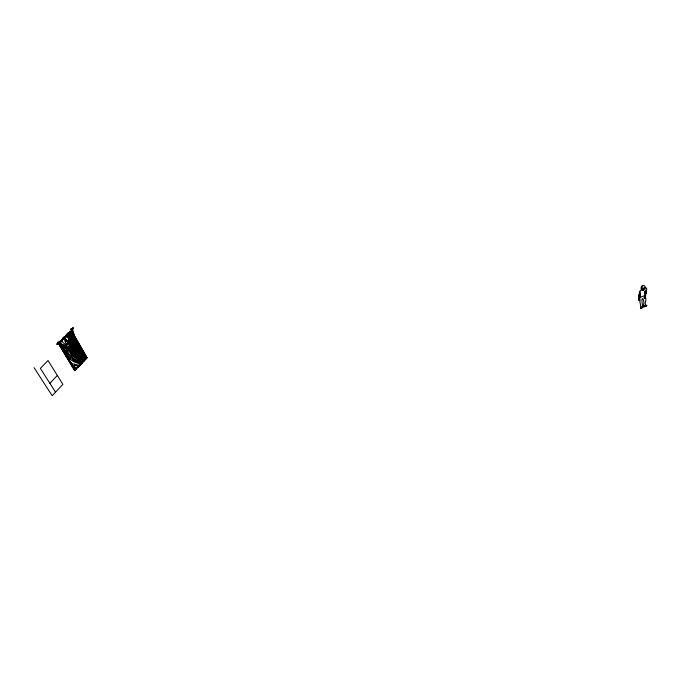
<?xml version="1.0" encoding="UTF-8"?>
<svg xmlns="http://www.w3.org/2000/svg" width="681" height="681" viewBox="0 0 681 681"><rect width="100%" height="100%" fill="white"/><g stroke="black" fill="none" stroke-linecap="round" stroke-linejoin="round"><path stroke-width="1.02" d="M65.674 340.491L65.674 341.76L65.699 340.006L65.053 341.564L66.014 339.402L65.47 338.951L65.257 340.202C67.759 340.159 65.759 339.478 65.674 340.491L65.699 340.006M70.594 341.862L70.594 338.116M70.756 341.47L70.824 338.023L69.598 332.6A1.796 1.158 -31.9 0 0 69.062 333.213L69.896 342.33L68.721 346.697L67.862 347.063L65.01 345.999L59.63 342.747L57.238 344.152L58.021 342.347L59.843 344.254C65.078 348.859 71.233 350.332 70.815 341.249M73.352 340.151C73.608 345.207 69.436 353.286 63.324 350.485L60.711 346.374L60.073 344.535L61.23 345.693L59.945 344.356L60.303 343.513L59.528 342.713L69.615 332.464C73.514 338.006 65.044 349.821 59.587 343.181L61.435 340.883C62.695 342.049 64.95 345.216 66.874 343.607A3.465 2.469 -65.5 0 0 67.615 342.832L68.534 339.334L67.581 334.558C71.13 330.966 72.526 327.357 73.31 336.491C73.914 341.913 72.322 350.434 65.725 351.115L63.988 350.349A1.217 0.894 -80.8 0 1 63.793 351.021L65.393 351.983L63.299 350.434L63.793 351.021M645.597 305.216C649.538 304.986 642.311 308.331 643.409 306.212L645.682 305.131L645.179 304.109L645.894 299.512L645.477 296.448L646.295 291.647M64.916 352.852L64.159 350.928C66.951 357.448 72.646 362.803 80 363.39L84.657 359.704L83.669 359.262C87.347 359.032 87.117 356.18 82.103 359.202C76.459 358.998 71.02 355.38 69.062 350.008L66.312 350.996M645.316 289.808L644.166 298.329L644.984 297.095M645.069 291.349L644.941 292.796M85.321 359.219L85.483 358.751L81.405 360.726C75.021 360.624 69.598 356.129 67.061 350.46M639.587 299.3L639.927 300.142M642.447 306.654C642.685 308.161 639.476 309.702 640.915 307.378L642.66 306.527L642.14 302.883C640.855 294.175 645.452 300.772 643.298 305.165L643.451 306.229M644.856 297.41L644.609 298.414L645.239 297.044M645.435 296.993L644.898 298.082M638.667 299.172L639.57 298.397L638.667 299.172L638.812 300.312M640.327 291.808L639.689 299.929M69.581 338.585L68.185 343.267A5.848 4.171 -65.6 0 1 66.934 344.577L64.933 345.531M70.483 338.227L70.092 341.019L68.79 343.633A7.304 5.21 -65.6 0 1 67.232 345.276L64.661 346.484M646.141 291.928C648.763 283.177 641.442 292.362 643.009 287.024C640.659 285.22 640.361 290.702 642.396 288.574M83.056 361.296L79.311 365.007L83.056 361.296L81.703 363.543L75.744 368.77L81.252 363.986M638.948 294.822L638.667 299.07M639.902 296.192L640.336 293.477M58.149 343.147L74.919 370.677L58.021 342.347L59.128 343.003L57.238 344.152L58.021 342.347L57.238 344.152C61.111 343.905 57.332 340.772 57.238 344.152L59.145 343.233L58.021 342.347L59.026 343.258L58.021 342.347L58.566 342.483L57.238 344.152L59 343.02M64.601 348.91L60.711 346.374L63.682 350C61.775 348.808 62.439 347.038 60.847 346.433L59.945 344.356M71.147 329.178L73.063 328.199C73.105 331.987 69.139 328.276 73.063 328.199L72.177 329.987L71.19 329.085L73.063 328.199L72.348 329.868L71.19 329.085L72.297 329.723L71.19 329.085L71.531 329.681L73.063 328.199L71.199 329.323M63.299 350.434L65.248 352.145C75.055 350.724 75.914 336.099 72.441 329.672A1.668 1.107 -36.4 0 1 71.956 330.302L72.765 333.171M58.149 342.322L57.238 344.152L58.992 342.824L58.021 342.347L58.609 343.096L57.238 344.152L57.987 342.432M67.691 340.313L65.402 342.713M71.335 329.493L73.063 328.199L71.99 329.945L71.19 329.085L73.063 328.199L72.16 329.553L71.19 329.085L71.76 329.834L73.063 328.199L71.505 329.102M643.273 306.825L646.865 305.352M644.975 293.188L646.235 292.6M644.992 293.622L646.133 293.188M67.291 356.818L74.944 369.945L75.642 369.085M77.208 367.587L81.703 363.543L76.485 368.004L82.001 363.279L80.954 361.492M638.718 296.278L639.978 295.775M638.71 296.822L639.859 296.388M73.063 328.199L71.965 329.366L71.19 329.085L72.305 329.962M58.379 342.935L57.238 344.152L58.728 342.56L75.251 370.328L58.728 342.56M82.375 362.181L78.383 366.369L82.35 361.9M49.875 383.292L57.34 375.461M75.131 370.277L58.847 342.603L58.021 342.347L58.838 343.207M74.127 365.714L76.144 369.4L74.016 365.833M76.442 364.752L77.915 367.544M77.413 365.178L78.358 367.076M78.579 361.092L80.571 364.769L78.468 361.202M79.549 361.517L81.013 364.309L79.439 361.637M79.762 361.126L81.448 363.688M81.397 361.032L82.333 362.93L81.286 361.143M81.839 360.572L82.767 362.471L81.729 360.683M73.352 343.573L83.652 361.551M73.054 342.288L84.078 360.939M73.505 341.828L84.521 360.479M73.667 340.406L84.963 360.181L73.957 341.368M73.888 340.015L85.517 359.611L74.008 339.904M73.829 338.661L85.951 359.151L74.059 338.593M73.761 337.308L86.385 358.7L73.991 337.24M73.701 335.954L86.828 358.24L73.931 335.886M73.233 333.588L87.151 357.9L73.122 333.707M61.801 339.606C62.141 338.329 61.128 340.398 62.661 341.062M63.486 337.929L62.822 338.151L63.512 337.878L64.372 339.342M63.835 337.58L65.938 341.147M68.415 332.941L69.002 332.362L69.641 334.013L69.266 334.405L68.109 332.83L68.798 332.558M69.343 333.903L68.96 334.286L68.109 332.83M66.159 335.214L65.47 335.486L66.329 336.942L67.019 336.669M67.513 333.869L66.798 334.158L67.649 335.614L68.33 335.341M60.166 340.832C61.537 339.947 59.221 341.521 61.035 342.288M65.01 338.278L64.15 336.823L64.874 336.533L64.286 336.95M69.428 331.502C70.781 330.625 68.492 332.192 70.271 332.966M65.674 335.554L66.134 335.256M66.474 334.746L68.16 337.47M67.393 333.818L66.934 334.286L67.947 335.733M84.699 360.249L79.592 364.701L84.699 360.249L83.431 360.504L80.017 363.858L84.393 359.866M642.149 307.616L642.362 306.995M64.04 349.711L61.401 346.178C71.616 356.095 73.369 337.572 70.305 331.749C75.038 327.561 72.484 345.42 68.67 346.91L63.265 349.353L60.711 346.374M76.298 368.259L81.328 363.637L80.332 365.271L74.944 369.945M640.915 307.378L639.655 300.236L638.846 300.015M644.881 288.063C646.55 285.092 641.366 284.352 641.247 287.11M642.166 307.676L640.463 308.553M80.035 362.93L84.401 359.619M642.157 307.829L641.638 308.025M641.979 288.906L639.587 291.494L639.042 295.358M644.847 295.545L639.544 297.623M66.602 351.839C69.096 357.389 74.612 360.887 80.528 361.705L85.04 359.253M646.363 305.82L643.349 306.612M65.691 340.117L65.044 340.415L65.631 340.151M639.859 300.193L639.153 299.929M65.027 351.311L64.567 351.311M645.23 297.725L645.477 296.49M78.383 366.08L70.713 362.922M65.47 335.486L66.636 337.061M64.15 336.823L65.316 338.389M86.598 358.308L73.812 335.844M86.164 358.768L73.871 337.197M85.721 359.219L73.94 338.551M85.287 359.679L74.008 340.057M84.41 360.589L73.735 341.76M83.967 361.049L73.165 342.177M83.201 361.849L72.671 344.109M81.771 363.348L80.843 361.602M81.337 363.807L79.881 361.177M80.12 365.076L78.026 361.662M78.792 366.455L77.745 364.837M75.693 369.698L73.037 365.408M74.689 370.745L58.26 343.028M59.528 342.713L61.818 344.739M644.618 288.072L644.464 288.693A6.401 3.55 -42.5 0 1 642.983 290.591L641.332 289.689M60.924 346.246L61.775 347.165M61.545 347.463L63.478 350.238M34.05 367.629L52.173 395.738L62.882 384.365L48.01 360.496L40.358 368.378L55.536 392.171M67.291 355.491L68.892 358.163M64.516 351.158L65.58 352.937M66.644 354.724L69.309 359.176M63.333 349.327L65.461 352.894M69.794 357.236L70.858 359.015M66.151 352.358L67.751 355.031M66.04 352.469L67.632 355.141M73.267 359.406L74.323 361.185M73.156 359.517L74.212 361.305M72.816 359.866L73.88 361.654M72.177 359.091L73.233 360.879M74.493 363.901L75.548 365.68M62.822 338.151L63.691 339.615M69.751 349.94L73.446 356.35M76.195 360.692L77.14 362.59M69.641 350.06L73.327 356.299M75.966 360.76L77.021 362.539M68.892 349.557L73.114 356.691M75.216 360.258L76.272 362.045M69.3 350.409L72.995 356.81M75.106 360.377L76.161 362.156M69.19 350.519L72.876 356.767M71.079 354.486L72.135 356.265M71.003 348.663L76.893 358.529M63.827 337.418L66.048 341.028M70.254 348.17L76.034 357.985M78.136 361.551L79.711 364.224M70.543 349.132L75.923 358.095M69.683 348.587L75.063 357.551M77.166 361.117L78.221 362.905M69.564 348.706L74.833 357.619M76.527 360.343L78.111 363.016M63.129 338.27L63.988 339.725M71.616 346.782L78.945 359.27M79.992 361.058L81.039 362.845M72.016 347.625L78.834 359.389M71.905 347.744L78.715 359.347M71.164 347.242L77.974 358.844M71.045 347.353L77.864 358.955M70.926 347.31L77.745 358.913M71.113 348.553L77.004 358.41M66.593 334.635L68.279 337.35M72.331 344.45L81.201 359.636M72.339 344.612L80.681 358.904M72.399 345.812L80.349 359.245M72.288 345.922L80.239 359.364M71.02 344.526L79.388 358.81M70.909 344.646L79.796 359.662M71.837 346.382L79.158 358.878M73.233 343.53L82.605 359.611M73.122 343.65L81.967 358.827M73.301 344.884L81.754 359.219M73.284 342.22L83.159 359.193M83.431 360.504L79.992 363.177M644.405 288.072L642.983 290.378L641.545 289.536M70.679 331.417L71.803 334.167L70.756 331.443M60.192 344.586L60.864 346.391M70.79 338.695L70.611 343.309L69.317 346.901A3.482 2.469 -65.4 0 1 68.611 347.582C66.253 350.128 58.617 341.734 60.388 345.182C62.141 347.37 66.219 350.681 69.002 348.178A5.261 3.737 -65.4 0 0 70.024 347.063C74.357 343.113 68.321 319.593 70.79 338.695M59.528 341.905L58.83 342.177L59.528 341.905M82.869 361.568L78.562 365.714L82.869 361.568"/></g></svg>
